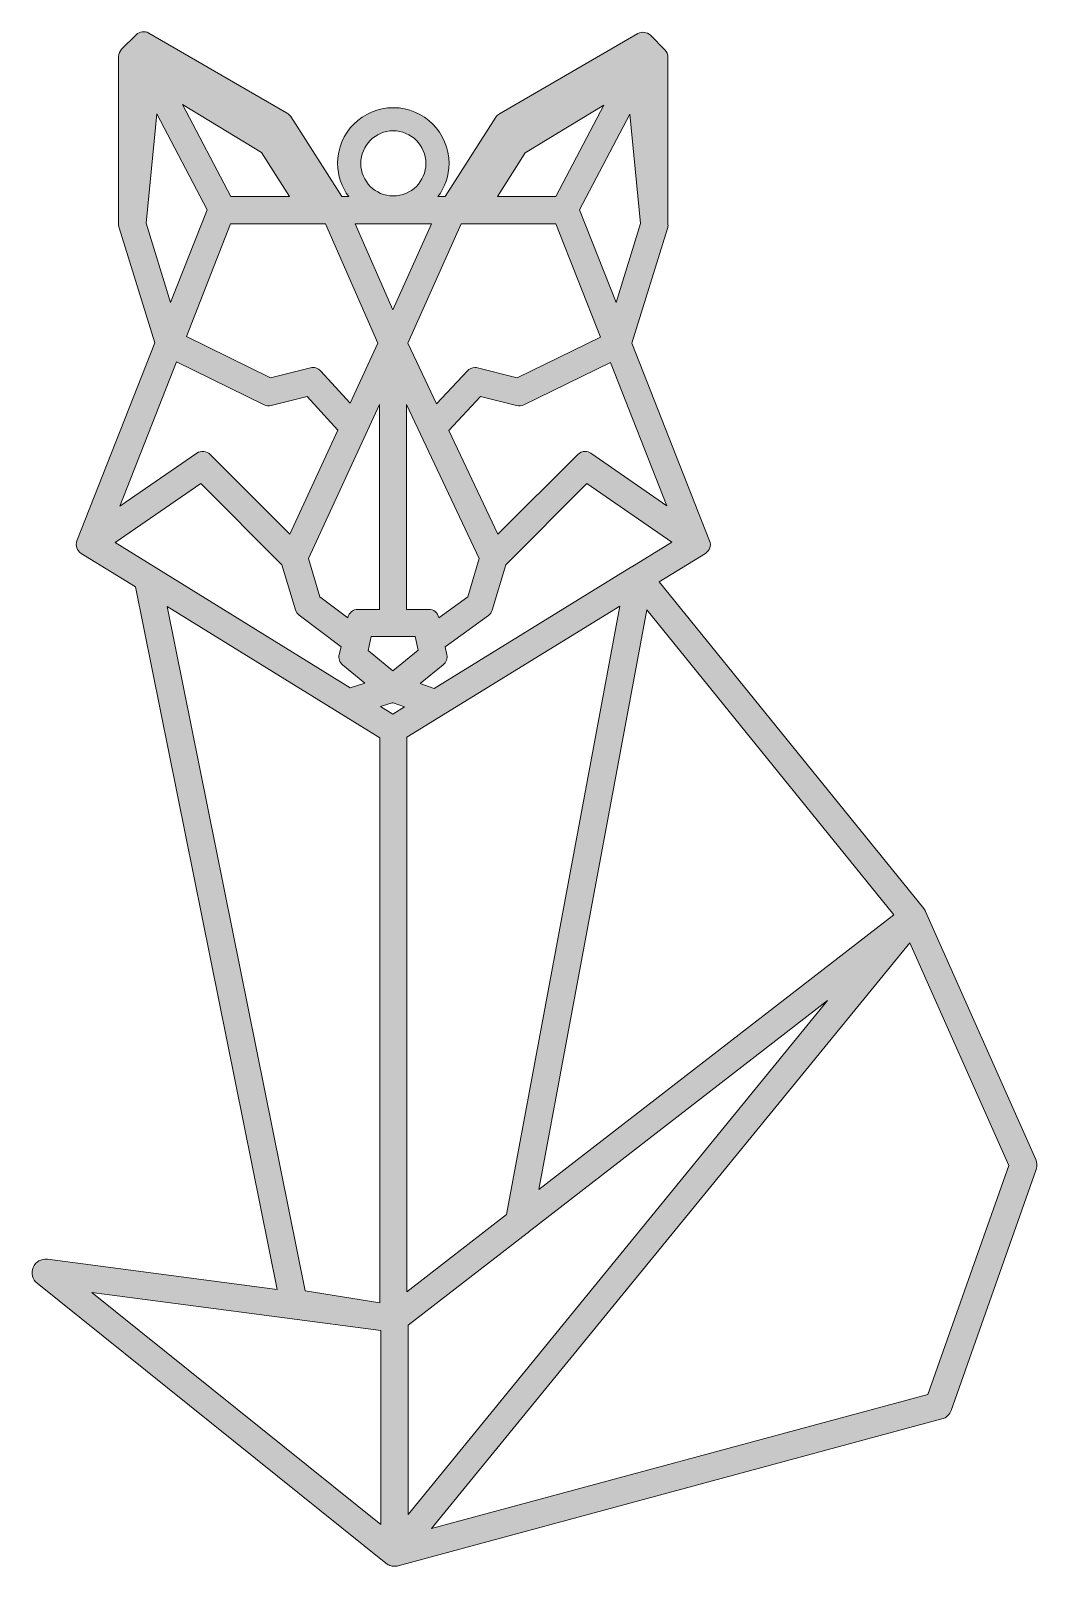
# Model space of a CAD drawing. Extents: x 5 to 4381, y -984 to -15.
# Drawn here: x 4196.9 to 4381.3, y -465.7 to -184.3 of the extents above; entities that cross this region are included whole.
import ezdxf

# ---------------------------------------------------------------- set-up
doc = ezdxf.new("R2010")
doc.units = 0
doc.header["$MEASUREMENT"] = 0
doc.layers.add('Layer 1', color=7, linetype='Continuous')

msp = doc.modelspace()

# ---------------------------------------------------------------- hatches: boundary and pattern name
at = {"layer": 'Layer 1', "true_color": 0xd0d1d3}
h = msp.add_hatch(color=254, dxfattribs=at)
h.dxf.hatch_style = 2
edge = h.paths.add_edge_path()
edge.add_spline(control_points=[(4360.82, -345.73), (4360.79, -345.68), (4360.77, -345.64), (4360.75, -345.59), (4360.7, -345.5), (4360.64, -345.41), (4360.58, -345.32), (4360.55, -345.27), (4360.51, -345.22), (4360.48, -345.17), (4360.48, -345.17), (4311.98, -285.35), (4311.98, -285.35), (4311.98, -285.35), (4320.49, -280.11), (4320.49, -280.11), (4321.27, -279.63), (4321.59, -278.66), (4321.26, -277.81), (4321.26, -277.81), (4307.02, -241.57), (4307.02, -241.57), (4307.02, -241.57), (4313.55, -220.58), (4313.55, -220.58), (4313.62, -220.34), (4313.65, -220.09), (4313.62, -219.84), (4313.62, -219.84), (4313.62, -189.2), (4313.62, -189.2), (4313.62, -188.7), (4313.42, -188.22), (4313.07, -187.86), (4313.07, -187.86), (4310.39, -185.19), (4310.39, -185.19), (4309.78, -184.58), (4308.85, -184.46), (4308.1, -184.89), (4308.1, -184.89), (4282.74, -199.57), (4282.74, -199.57), (4282.48, -199.72), (4282.25, -199.94), (4282.09, -200.19), (4282.09, -200.19), (4272.8, -214.75), (4272.8, -214.75), (4272.8, -214.75), (4271.48, -214.75), (4271.48, -214.75), (4272.75, -213.04), (4273.51, -210.94), (4273.51, -208.66), (4273.51, -203.03), (4268.93, -198.45), (4263.3, -198.45), (4257.67, -198.45), (4253.09, -203.03), (4253.09, -208.66), (4253.09, -210.94), (4253.86, -213.04), (4255.13, -214.75), (4255.13, -214.75), (4253.87, -214.75), (4253.87, -214.75), (4253.87, -214.75), (4244.5, -200.08), (4244.5, -200.08), (4244.34, -199.83), (4244.12, -199.61), (4243.85, -199.46), (4243.85, -199.46), (4243.73, -199.39), (4243.73, -199.39), (4243.73, -199.39), (4218.49, -184.78), (4218.49, -184.78), (4217.75, -184.35), (4216.81, -184.47), (4216.21, -185.08), (4216.21, -185.08), (4213.53, -187.76), (4213.53, -187.76), (4213.17, -188.11), (4212.97, -188.59), (4212.97, -189.09), (4212.97, -189.09), (4212.97, -219.78), (4212.97, -219.78), (4212.97, -220.01), (4212.99, -220.28), (4213.05, -220.47), (4213.05, -220.47), (4219.59, -241.52), (4219.59, -241.52), (4219.59, -241.52), (4205.34, -277.81), (4205.34, -277.81), (4205, -278.66), (4205.33, -279.63), (4206.1, -280.11), (4206.1, -280.11), (4216.07, -286.27), (4216.07, -286.27), (4216.07, -286.27), (4242.03, -415), (4242.03, -415), (4242.03, -415), (4199.92, -409.45), (4199.92, -409.45), (4198.82, -409.31), (4197.74, -409.92), (4197.3, -410.94), (4196.87, -411.97), (4197.17, -413.17), (4198.04, -413.86), (4198.04, -413.86), (4261.95, -465.16), (4261.95, -465.16), (4262.1, -465.29), (4262.31, -465.41), (4262.53, -465.51), (4262.55, -465.52), (4262.57, -465.52), (4262.58, -465.53), (4262.58, -465.53), (4262.58, -465.53), (4262.58, -465.53), (4262.59, -465.53), (4262.6, -465.54), (4262.6, -465.54), (4262.64, -465.55), (4262.67, -465.56), (4262.7, -465.58), (4262.96, -465.66), (4263.23, -465.71), (4263.51, -465.71), (4263.73, -465.71), (4263.94, -465.68), (4264.16, -465.62), (4264.16, -465.62), (4363.82, -438.71), (4363.82, -438.71), (4364.61, -438.5), (4365.24, -437.91), (4365.51, -437.14), (4365.51, -437.14), (4381.07, -392.98), (4381.07, -392.98), (4381.28, -392.38), (4381.26, -391.73), (4381, -391.15), (4381, -391.15), (4360.82, -345.73), (4360.82, -345.73)], knot_values=[0, 0, 0, 0, 1, 1, 1, 2, 2, 2, 3, 3, 3, 4, 4, 4, 5, 5, 5, 6, 6, 6, 7, 7, 7, 8, 8, 8, 9, 9, 9, 10, 10, 10, 11, 11, 11, 12, 12, 12, 13, 13, 13, 14, 14, 14, 15, 15, 15, 16, 16, 16, 17, 17, 17, 18, 18, 18, 19, 19, 19, 20, 20, 20, 21, 21, 21, 22, 22, 22, 23, 23, 23, 24, 24, 24, 25, 25, 25, 26, 26, 26, 27, 27, 27, 28, 28, 28, 29, 29, 29, 30, 30, 30, 31, 31, 31, 32, 32, 32, 33, 33, 33, 34, 34, 34, 35, 35, 35, 36, 36, 36, 37, 37, 37, 38, 38, 38, 39, 39, 39, 40, 40, 40, 41, 41, 41, 42, 42, 42, 43, 43, 43, 44, 44, 44, 45, 45, 45, 46, 46, 46, 47, 47, 47, 48, 48, 48, 49, 49, 49, 50, 50, 50, 51, 51, 51, 52, 52, 52, 52], degree=3, periodic=1)
edge = h.paths.add_edge_path()
edge.add_spline(control_points=[(4263.3, -202.69), (4266.59, -202.69), (4269.27, -205.37), (4269.27, -208.66), (4269.27, -211.95), (4266.59, -214.62), (4263.3, -214.62), (4260.01, -214.62), (4257.34, -211.95), (4257.34, -208.66), (4257.34, -205.37), (4260.01, -202.69), (4263.3, -202.69)], knot_values=[0, 0, 0, 0, 1, 1, 1, 2, 2, 2, 3, 3, 3, 4, 4, 4, 4], degree=3, periodic=1)
h.paths.add_polyline_path([(4355.01, -346.33), (4289.96, -396.7), (4309.72, -290.47)])
edge = h.paths.add_edge_path()
edge.add_spline(control_points=[(4306.99, -282.58), (4306.97, -282.59), (4306.96, -282.6), (4306.94, -282.61), (4306.94, -282.61), (4270.77, -304.88), (4270.77, -304.88), (4270.77, -304.88), (4268.21, -303.98), (4268.21, -303.98), (4268.21, -303.98), (4272.45, -300.55), (4272.45, -300.55), (4273.01, -300.1), (4273.26, -299.38), (4273.11, -298.68), (4273.11, -298.68), (4272.8, -297.25), (4272.8, -297.25), (4272.8, -297.25), (4280.72, -291.48), (4280.72, -291.48), (4281.06, -291.24), (4281.3, -290.89), (4281.42, -290.5), (4281.42, -290.5), (4283.92, -282.19), (4283.92, -282.19), (4283.92, -282.19), (4298.78, -267.32), (4298.78, -267.32), (4298.78, -267.32), (4314.31, -278.08), (4314.31, -278.08), (4314.31, -278.08), (4306.99, -282.58), (4306.99, -282.58)], knot_values=[0, 0, 0, 0, 1, 1, 1, 2, 2, 2, 3, 3, 3, 4, 4, 4, 5, 5, 5, 6, 6, 6, 7, 7, 7, 8, 8, 8, 9, 9, 9, 10, 10, 10, 11, 11, 11, 12, 12, 12, 12], degree=3, periodic=1)
h.paths.add_polyline_path([(4270.29, -219.72), (4263.22, -235.5), (4256.31, -219.72)])
h.paths.add_polyline_path([(4259.27, -295.34), (4267.29, -295.34), (4267.84, -297.88), (4263.2, -301.63), (4258.67, -297.91)])
edge = h.paths.add_edge_path()
edge.add_spline(control_points=[(4256.83, -290.37), (4255.96, -290.37), (4255.19, -290.97), (4254.99, -291.83), (4254.99, -291.83), (4254.97, -291.92), (4254.97, -291.92), (4254.97, -291.92), (4249.86, -288.09), (4249.86, -288.09), (4249.86, -288.09), (4247.75, -281.06), (4247.75, -281.06), (4247.75, -281.06), (4260.76, -252.84), (4260.76, -252.84), (4260.76, -252.84), (4260.76, -290.37), (4260.76, -290.37), (4260.76, -290.37), (4256.83, -290.37), (4256.83, -290.37)], knot_values=[0, 0, 0, 0, 1, 1, 1, 2, 2, 2, 3, 3, 3, 4, 4, 4, 5, 5, 5, 6, 6, 6, 7, 7, 7, 7], degree=3, periodic=1)
edge = h.paths.add_edge_path()
edge.add_spline(control_points=[(4265.73, -290.37), (4265.73, -290.37), (4265.73, -252.84), (4265.73, -252.84), (4265.73, -252.84), (4279.06, -281.07), (4279.06, -281.07), (4279.06, -281.07), (4276.96, -288.07), (4276.96, -288.07), (4276.96, -288.07), (4271.64, -291.94), (4271.64, -291.94), (4271.64, -291.94), (4271.62, -291.86), (4271.62, -291.86), (4271.43, -290.99), (4270.66, -290.37), (4269.77, -290.37), (4269.77, -290.37), (4265.73, -290.37), (4265.73, -290.37)], knot_values=[0, 0, 0, 0, 1, 1, 1, 2, 2, 2, 3, 3, 3, 4, 4, 4, 5, 5, 5, 6, 6, 6, 7, 7, 7, 7], degree=3, periodic=1)
edge = h.paths.add_edge_path()
edge.add_spline(control_points=[(4313.39, -271.39), (4313.39, -271.39), (4299.5, -261.76), (4299.5, -261.76), (4299.18, -261.54), (4298.8, -261.43), (4298.43, -261.43), (4297.94, -261.43), (4297.45, -261.61), (4297.09, -261.98), (4297.09, -261.98), (4282.45, -276.61), (4282.45, -276.61), (4282.45, -276.61), (4273.47, -257.58), (4273.47, -257.58), (4273.47, -257.58), (4279.26, -251.39), (4279.26, -251.39), (4279.26, -251.39), (4285.9, -253.04), (4285.9, -253.04), (4286.33, -253.15), (4286.79, -253.11), (4287.19, -252.91), (4287.19, -252.91), (4303.08, -245.13), (4303.08, -245.13), (4303.08, -245.13), (4313.39, -271.39), (4313.39, -271.39)], knot_values=[0, 0, 0, 0, 1, 1, 1, 2, 2, 2, 3, 3, 3, 4, 4, 4, 5, 5, 5, 6, 6, 6, 7, 7, 7, 8, 8, 8, 9, 9, 9, 10, 10, 10, 10], degree=3, periodic=1)
h.paths.add_polyline_path([(4308.61, -219.7), (4304.11, -234.17), (4297.43, -217.15), (4306.63, -199.62)])
h.paths.add_polyline_path([(4287.43, -206.75), (4301.86, -198), (4293.07, -214.75), (4282.39, -214.75)])
edge = h.paths.add_edge_path()
edge.add_spline(control_points=[(4275.75, -219.72), (4275.75, -219.72), (4293.09, -219.72), (4293.09, -219.72), (4293.09, -219.72), (4301.25, -240.49), (4301.25, -240.49), (4301.25, -240.49), (4286.01, -247.95), (4286.01, -247.95), (4286.01, -247.95), (4278.71, -246.12), (4278.71, -246.12), (4278.56, -246.08), (4278.4, -246.06), (4278.25, -246.06), (4277.73, -246.06), (4277.23, -246.27), (4276.87, -246.66), (4276.87, -246.66), (4271.19, -252.73), (4271.19, -252.73), (4271.19, -252.73), (4265.93, -241.61), (4265.93, -241.61), (4265.93, -241.61), (4275.75, -219.72), (4275.75, -219.72)], knot_values=[0, 0, 0, 0, 1, 1, 1, 2, 2, 2, 3, 3, 3, 4, 4, 4, 5, 5, 5, 6, 6, 6, 7, 7, 7, 8, 8, 8, 9, 9, 9, 9], degree=3, periodic=1)
edge = h.paths.add_edge_path()
edge.add_spline(control_points=[(4250.88, -219.72), (4250.88, -219.72), (4260.46, -241.61), (4260.46, -241.61), (4260.46, -241.61), (4255.38, -252.62), (4255.38, -252.62), (4255.38, -252.62), (4249.97, -246.68), (4249.97, -246.68), (4249.5, -246.16), (4248.79, -245.95), (4248.11, -246.12), (4248.11, -246.12), (4240.8, -247.95), (4240.8, -247.95), (4240.8, -247.95), (4225.38, -240.4), (4225.38, -240.4), (4225.38, -240.4), (4233.5, -219.72), (4233.5, -219.72), (4233.5, -219.72), (4250.88, -219.72), (4250.88, -219.72)], knot_values=[0, 0, 0, 0, 1, 1, 1, 2, 2, 2, 3, 3, 3, 4, 4, 4, 5, 5, 5, 6, 6, 6, 7, 7, 7, 8, 8, 8, 8], degree=3, periodic=1)
h.paths.add_polyline_path([(4239.17, -206.64), (4244.28, -214.75), (4233.53, -214.75), (4224.65, -197.84)])
h.paths.add_polyline_path([(4217.99, -219.59), (4219.96, -199.6), (4229.17, -217.15), (4222.5, -234.12)])
edge = h.paths.add_edge_path()
edge.add_spline(control_points=[(4223.56, -245.04), (4223.56, -245.04), (4239.63, -252.91), (4239.63, -252.91), (4240.03, -253.11), (4240.48, -253.15), (4240.92, -253.04), (4240.92, -253.04), (4247.53, -251.39), (4247.53, -251.39), (4247.53, -251.39), (4253.12, -257.52), (4253.12, -257.52), (4253.12, -257.52), (4244.34, -276.59), (4244.34, -276.59), (4244.34, -276.59), (4229.73, -261.98), (4229.73, -261.98), (4229.08, -261.34), (4228.07, -261.24), (4227.32, -261.76), (4227.32, -261.76), (4213.17, -271.47), (4213.17, -271.47), (4213.17, -271.47), (4223.56, -245.04), (4223.56, -245.04)], knot_values=[0, 0, 0, 0, 1, 1, 1, 2, 2, 2, 3, 3, 3, 4, 4, 4, 5, 5, 5, 6, 6, 6, 7, 7, 7, 8, 8, 8, 9, 9, 9, 9], degree=3, periodic=1)
edge = h.paths.add_edge_path()
edge.add_spline(control_points=[(4212.31, -278.1), (4212.31, -278.1), (4228.02, -267.31), (4228.02, -267.31), (4228.02, -267.31), (4242.9, -282.19), (4242.9, -282.19), (4242.9, -282.19), (4245.39, -290.49), (4245.39, -290.49), (4245.51, -290.88), (4245.74, -291.22), (4246.07, -291.46), (4246.07, -291.46), (4253.72, -297.21), (4253.72, -297.21), (4253.72, -297.21), (4253.38, -298.64), (4253.38, -298.64), (4253.22, -299.34), (4253.46, -300.08), (4254.02, -300.54), (4254.02, -300.54), (4258.1, -303.88), (4258.1, -303.88), (4258.1, -303.88), (4255.42, -304.75), (4255.42, -304.75), (4255.42, -304.75), (4212.31, -278.1), (4212.31, -278.1)], knot_values=[0, 0, 0, 0, 1, 1, 1, 2, 2, 2, 3, 3, 3, 4, 4, 4, 5, 5, 5, 6, 6, 6, 7, 7, 7, 8, 8, 8, 9, 9, 9, 10, 10, 10, 10], degree=3, periodic=1)
h.paths.add_polyline_path([(4221.87, -289.86), (4260.81, -313.93), (4260.81, -417.41), (4247.16, -415.23)])
h.paths.add_polyline_path([(4261.02, -458.04), (4208.08, -415.55), (4261.02, -422.51)])
edge = h.paths.add_edge_path()
edge.add_spline(control_points=[(4263.19, -309.55), (4263.19, -309.55), (4260.97, -308.18), (4260.97, -308.18), (4260.97, -308.18), (4263.06, -307.5), (4263.06, -307.5), (4263.13, -307.5), (4263.19, -307.5), (4263.25, -307.5), (4263.25, -307.5), (4265.32, -308.24), (4265.32, -308.24), (4265.32, -308.24), (4263.19, -309.55), (4263.19, -309.55)], knot_values=[0, 0, 0, 0, 1, 1, 1, 2, 2, 2, 3, 3, 3, 4, 4, 4, 5, 5, 5, 5], degree=3, periodic=1)
h.paths.add_polyline_path([(4265.79, -313.79), (4304.79, -289.78), (4284.05, -401.28), (4265.79, -415.42)])
edge = h.paths.add_edge_path()
edge.add_spline(control_points=[(4266, -421.55), (4266, -421.55), (4287.83, -404.7), (4287.83, -404.7), (4287.96, -404.6), (4288.08, -404.49), (4288.19, -404.37), (4288.19, -404.37), (4342.85, -362.04), (4342.85, -362.04), (4342.85, -362.04), (4266, -456.24), (4266, -456.24), (4266, -456.24), (4266, -421.55), (4266, -421.55)], knot_values=[0, 0, 0, 0, 1, 1, 1, 2, 2, 2, 3, 3, 3, 4, 4, 4, 5, 5, 5, 5], degree=3, periodic=1)
h.paths.add_polyline_path([(4361.26, -434.25), (4270.32, -458.81), (4357.91, -351.45), (4376.05, -392.26)])

# ---------------------------------------------------------------- linework, layer by layer
at = {"layer": 'Layer 1', "lineweight": 0}
for points in [[(4217.99, -219.59), (4219.96, -199.6), (4229.17, -217.15), (4222.5, -234.12), (4217.99, -219.59)], [(4239.17, -206.64), (4244.28, -214.75), (4233.53, -214.75), (4224.65, -197.84), (4239.17, -206.64)], [(4287.43, -206.75), (4301.86, -198), (4293.07, -214.75), (4282.39, -214.75), (4287.43, -206.75)], [(4308.61, -219.7), (4304.11, -234.17), (4297.43, -217.15), (4306.63, -199.62), (4308.61, -219.7)], [(4270.29, -219.72), (4263.22, -235.5), (4256.31, -219.72), (4270.29, -219.72)], [(4265.79, -313.79), (4304.79, -289.78), (4284.05, -401.28), (4265.79, -415.42), (4265.79, -313.79)], [(4221.87, -289.86), (4260.81, -313.93), (4260.81, -417.41), (4247.16, -415.23), (4221.87, -289.86)], [(4355.01, -346.33), (4289.96, -396.7), (4309.72, -290.47), (4355.01, -346.33)], [(4259.27, -295.34), (4267.29, -295.34), (4267.84, -297.88), (4263.2, -301.63), (4258.67, -297.91), (4259.27, -295.34)], [(4361.26, -434.25), (4270.32, -458.81), (4357.91, -351.45), (4376.05, -392.26), (4361.26, -434.25)], [(4261.02, -458.04), (4208.08, -415.55), (4261.02, -422.51), (4261.02, -458.04)]]:
    msp.add_lwpolyline(points, dxfattribs=at)
for points, knots in [([(4360.82, -345.73), (4360.79, -345.68), (4360.77, -345.64), (4360.75, -345.59), (4360.7, -345.5), (4360.64, -345.41), (4360.58, -345.32), (4360.55, -345.27), (4360.51, -345.22), (4360.48, -345.17), (4360.48, -345.17), (4311.98, -285.35), (4311.98, -285.35), (4311.98, -285.35), (4320.49, -280.11), (4320.49, -280.11), (4321.27, -279.63), (4321.59, -278.66), (4321.26, -277.81), (4321.26, -277.81), (4307.02, -241.57), (4307.02, -241.57), (4307.02, -241.57), (4313.55, -220.58), (4313.55, -220.58), (4313.62, -220.34), (4313.65, -220.09), (4313.62, -219.84), (4313.62, -219.84), (4313.62, -189.2), (4313.62, -189.2), (4313.62, -188.7), (4313.42, -188.22), (4313.07, -187.86), (4313.07, -187.86), (4310.39, -185.19), (4310.39, -185.19), (4309.78, -184.58), (4308.85, -184.46), (4308.1, -184.89), (4308.1, -184.89), (4282.74, -199.57), (4282.74, -199.57), (4282.48, -199.72), (4282.25, -199.94), (4282.09, -200.19), (4282.09, -200.19), (4272.8, -214.75), (4272.8, -214.75), (4272.8, -214.75), (4271.48, -214.75), (4271.48, -214.75), (4272.75, -213.04), (4273.51, -210.94), (4273.51, -208.66), (4273.51, -203.03), (4268.93, -198.45), (4263.3, -198.45), (4257.67, -198.45), (4253.09, -203.03), (4253.09, -208.66), (4253.09, -210.94), (4253.86, -213.04), (4255.13, -214.75), (4255.13, -214.75), (4253.87, -214.75), (4253.87, -214.75), (4253.87, -214.75), (4244.5, -200.08), (4244.5, -200.08), (4244.34, -199.83), (4244.12, -199.61), (4243.85, -199.46), (4243.85, -199.46), (4243.73, -199.39), (4243.73, -199.39), (4243.73, -199.39), (4218.49, -184.78), (4218.49, -184.78), (4217.75, -184.35), (4216.81, -184.47), (4216.21, -185.08), (4216.21, -185.08), (4213.53, -187.76), (4213.53, -187.76), (4213.17, -188.11), (4212.97, -188.59), (4212.97, -189.09), (4212.97, -189.09), (4212.97, -219.78), (4212.97, -219.78), (4212.97, -220.01), (4212.99, -220.28), (4213.05, -220.47), (4213.05, -220.47), (4219.59, -241.52), (4219.59, -241.52), (4219.59, -241.52), (4205.34, -277.81), (4205.34, -277.81), (4205, -278.66), (4205.33, -279.63), (4206.1, -280.11), (4206.1, -280.11), (4216.07, -286.27), (4216.07, -286.27), (4216.07, -286.27), (4242.03, -415), (4242.03, -415), (4242.03, -415), (4199.92, -409.45), (4199.92, -409.45), (4198.82, -409.31), (4197.74, -409.92), (4197.3, -410.94), (4196.87, -411.97), (4197.17, -413.17), (4198.04, -413.86), (4198.04, -413.86), (4261.95, -465.16), (4261.95, -465.16), (4262.1, -465.29), (4262.31, -465.41), (4262.53, -465.51), (4262.55, -465.52), (4262.57, -465.52), (4262.58, -465.53), (4262.58, -465.53), (4262.58, -465.53), (4262.58, -465.53), (4262.59, -465.53), (4262.6, -465.54), (4262.6, -465.54), (4262.64, -465.55), (4262.67, -465.56), (4262.7, -465.58), (4262.96, -465.66), (4263.23, -465.71), (4263.51, -465.71), (4263.73, -465.71), (4263.94, -465.68), (4264.16, -465.62), (4264.16, -465.62), (4363.82, -438.71), (4363.82, -438.71), (4364.61, -438.5), (4365.24, -437.91), (4365.51, -437.14), (4365.51, -437.14), (4381.07, -392.98), (4381.07, -392.98), (4381.28, -392.38), (4381.26, -391.73), (4381, -391.15), (4381, -391.15), (4360.82, -345.73), (4360.82, -345.73)], [0, 0, 0, 0, 1, 1, 1, 2, 2, 2, 3, 3, 3, 4, 4, 4, 5, 5, 5, 6, 6, 6, 7, 7, 7, 8, 8, 8, 9, 9, 9, 10, 10, 10, 11, 11, 11, 12, 12, 12, 13, 13, 13, 14, 14, 14, 15, 15, 15, 16, 16, 16, 17, 17, 17, 18, 18, 18, 19, 19, 19, 20, 20, 20, 21, 21, 21, 22, 22, 22, 23, 23, 23, 24, 24, 24, 25, 25, 25, 26, 26, 26, 27, 27, 27, 28, 28, 28, 29, 29, 29, 30, 30, 30, 31, 31, 31, 32, 32, 32, 33, 33, 33, 34, 34, 34, 35, 35, 35, 36, 36, 36, 37, 37, 37, 38, 38, 38, 39, 39, 39, 40, 40, 40, 41, 41, 41, 42, 42, 42, 43, 43, 43, 44, 44, 44, 45, 45, 45, 46, 46, 46, 47, 47, 47, 48, 48, 48, 49, 49, 49, 50, 50, 50, 51, 51, 51, 52, 52, 52, 52]), ([(4263.3, -202.69), (4266.59, -202.69), (4269.27, -205.37), (4269.27, -208.66), (4269.27, -211.95), (4266.59, -214.62), (4263.3, -214.62), (4260.01, -214.62), (4257.34, -211.95), (4257.34, -208.66), (4257.34, -205.37), (4260.01, -202.69), (4263.3, -202.69)], [0, 0, 0, 0, 1, 1, 1, 2, 2, 2, 3, 3, 3, 4, 4, 4, 4]), ([(4250.88, -219.72), (4250.88, -219.72), (4260.46, -241.61), (4260.46, -241.61), (4260.46, -241.61), (4255.38, -252.62), (4255.38, -252.62), (4255.38, -252.62), (4249.97, -246.68), (4249.97, -246.68), (4249.5, -246.16), (4248.79, -245.95), (4248.11, -246.12), (4248.11, -246.12), (4240.8, -247.95), (4240.8, -247.95), (4240.8, -247.95), (4225.38, -240.4), (4225.38, -240.4), (4225.38, -240.4), (4233.5, -219.72), (4233.5, -219.72), (4233.5, -219.72), (4250.88, -219.72), (4250.88, -219.72)], [0, 0, 0, 0, 1, 1, 1, 2, 2, 2, 3, 3, 3, 4, 4, 4, 5, 5, 5, 6, 6, 6, 7, 7, 7, 8, 8, 8, 8]), ([(4275.75, -219.72), (4275.75, -219.72), (4293.09, -219.72), (4293.09, -219.72), (4293.09, -219.72), (4301.25, -240.49), (4301.25, -240.49), (4301.25, -240.49), (4286.01, -247.95), (4286.01, -247.95), (4286.01, -247.95), (4278.71, -246.12), (4278.71, -246.12), (4278.56, -246.08), (4278.4, -246.06), (4278.25, -246.06), (4277.73, -246.06), (4277.23, -246.27), (4276.87, -246.66), (4276.87, -246.66), (4271.19, -252.73), (4271.19, -252.73), (4271.19, -252.73), (4265.93, -241.61), (4265.93, -241.61), (4265.93, -241.61), (4275.75, -219.72), (4275.75, -219.72)], [0, 0, 0, 0, 1, 1, 1, 2, 2, 2, 3, 3, 3, 4, 4, 4, 5, 5, 5, 6, 6, 6, 7, 7, 7, 8, 8, 8, 9, 9, 9, 9]), ([(4223.56, -245.04), (4223.56, -245.04), (4239.63, -252.91), (4239.63, -252.91), (4240.03, -253.11), (4240.48, -253.15), (4240.92, -253.04), (4240.92, -253.04), (4247.53, -251.39), (4247.53, -251.39), (4247.53, -251.39), (4253.12, -257.52), (4253.12, -257.52), (4253.12, -257.52), (4244.34, -276.59), (4244.34, -276.59), (4244.34, -276.59), (4229.73, -261.98), (4229.73, -261.98), (4229.08, -261.34), (4228.07, -261.24), (4227.32, -261.76), (4227.32, -261.76), (4213.17, -271.47), (4213.17, -271.47), (4213.17, -271.47), (4223.56, -245.04), (4223.56, -245.04)], [0, 0, 0, 0, 1, 1, 1, 2, 2, 2, 3, 3, 3, 4, 4, 4, 5, 5, 5, 6, 6, 6, 7, 7, 7, 8, 8, 8, 9, 9, 9, 9]), ([(4313.39, -271.39), (4313.39, -271.39), (4299.5, -261.76), (4299.5, -261.76), (4299.18, -261.54), (4298.8, -261.43), (4298.43, -261.43), (4297.94, -261.43), (4297.45, -261.61), (4297.09, -261.98), (4297.09, -261.98), (4282.45, -276.61), (4282.45, -276.61), (4282.45, -276.61), (4273.47, -257.58), (4273.47, -257.58), (4273.47, -257.58), (4279.26, -251.39), (4279.26, -251.39), (4279.26, -251.39), (4285.9, -253.04), (4285.9, -253.04), (4286.33, -253.15), (4286.79, -253.11), (4287.19, -252.91), (4287.19, -252.91), (4303.08, -245.13), (4303.08, -245.13), (4303.08, -245.13), (4313.39, -271.39), (4313.39, -271.39)], [0, 0, 0, 0, 1, 1, 1, 2, 2, 2, 3, 3, 3, 4, 4, 4, 5, 5, 5, 6, 6, 6, 7, 7, 7, 8, 8, 8, 9, 9, 9, 10, 10, 10, 10]), ([(4256.83, -290.37), (4255.96, -290.37), (4255.19, -290.97), (4254.99, -291.83), (4254.99, -291.83), (4254.97, -291.92), (4254.97, -291.92), (4254.97, -291.92), (4249.86, -288.09), (4249.86, -288.09), (4249.86, -288.09), (4247.75, -281.06), (4247.75, -281.06), (4247.75, -281.06), (4260.76, -252.84), (4260.76, -252.84), (4260.76, -252.84), (4260.76, -290.37), (4260.76, -290.37), (4260.76, -290.37), (4256.83, -290.37), (4256.83, -290.37)], [0, 0, 0, 0, 1, 1, 1, 2, 2, 2, 3, 3, 3, 4, 4, 4, 5, 5, 5, 6, 6, 6, 7, 7, 7, 7]), ([(4265.73, -290.37), (4265.73, -290.37), (4265.73, -252.84), (4265.73, -252.84), (4265.73, -252.84), (4279.06, -281.07), (4279.06, -281.07), (4279.06, -281.07), (4276.96, -288.07), (4276.96, -288.07), (4276.96, -288.07), (4271.64, -291.94), (4271.64, -291.94), (4271.64, -291.94), (4271.62, -291.86), (4271.62, -291.86), (4271.43, -290.99), (4270.66, -290.37), (4269.77, -290.37), (4269.77, -290.37), (4265.73, -290.37), (4265.73, -290.37)], [0, 0, 0, 0, 1, 1, 1, 2, 2, 2, 3, 3, 3, 4, 4, 4, 5, 5, 5, 6, 6, 6, 7, 7, 7, 7]), ([(4212.31, -278.1), (4212.31, -278.1), (4228.02, -267.31), (4228.02, -267.31), (4228.02, -267.31), (4242.9, -282.19), (4242.9, -282.19), (4242.9, -282.19), (4245.39, -290.49), (4245.39, -290.49), (4245.51, -290.88), (4245.74, -291.22), (4246.07, -291.46), (4246.07, -291.46), (4253.72, -297.21), (4253.72, -297.21), (4253.72, -297.21), (4253.38, -298.64), (4253.38, -298.64), (4253.22, -299.34), (4253.46, -300.08), (4254.02, -300.54), (4254.02, -300.54), (4258.1, -303.88), (4258.1, -303.88), (4258.1, -303.88), (4255.42, -304.75), (4255.42, -304.75), (4255.42, -304.75), (4212.31, -278.1), (4212.31, -278.1)], [0, 0, 0, 0, 1, 1, 1, 2, 2, 2, 3, 3, 3, 4, 4, 4, 5, 5, 5, 6, 6, 6, 7, 7, 7, 8, 8, 8, 9, 9, 9, 10, 10, 10, 10]), ([(4306.99, -282.58), (4306.97, -282.59), (4306.96, -282.6), (4306.94, -282.61), (4306.94, -282.61), (4270.77, -304.88), (4270.77, -304.88), (4270.77, -304.88), (4268.21, -303.98), (4268.21, -303.98), (4268.21, -303.98), (4272.45, -300.55), (4272.45, -300.55), (4273.01, -300.1), (4273.26, -299.38), (4273.11, -298.68), (4273.11, -298.68), (4272.8, -297.25), (4272.8, -297.25), (4272.8, -297.25), (4280.72, -291.48), (4280.72, -291.48), (4281.06, -291.24), (4281.3, -290.89), (4281.42, -290.5), (4281.42, -290.5), (4283.92, -282.19), (4283.92, -282.19), (4283.92, -282.19), (4298.78, -267.32), (4298.78, -267.32), (4298.78, -267.32), (4314.31, -278.08), (4314.31, -278.08), (4314.31, -278.08), (4306.99, -282.58), (4306.99, -282.58)], [0, 0, 0, 0, 1, 1, 1, 2, 2, 2, 3, 3, 3, 4, 4, 4, 5, 5, 5, 6, 6, 6, 7, 7, 7, 8, 8, 8, 9, 9, 9, 10, 10, 10, 11, 11, 11, 12, 12, 12, 12]), ([(4263.19, -309.55), (4263.19, -309.55), (4260.97, -308.18), (4260.97, -308.18), (4260.97, -308.18), (4263.06, -307.5), (4263.06, -307.5), (4263.13, -307.5), (4263.19, -307.5), (4263.25, -307.5), (4263.25, -307.5), (4265.32, -308.24), (4265.32, -308.24), (4265.32, -308.24), (4263.19, -309.55), (4263.19, -309.55)], [0, 0, 0, 0, 1, 1, 1, 2, 2, 2, 3, 3, 3, 4, 4, 4, 5, 5, 5, 5]), ([(4266, -421.55), (4266, -421.55), (4287.83, -404.7), (4287.83, -404.7), (4287.96, -404.6), (4288.08, -404.49), (4288.19, -404.37), (4288.19, -404.37), (4342.85, -362.04), (4342.85, -362.04), (4342.85, -362.04), (4266, -456.24), (4266, -456.24), (4266, -456.24), (4266, -421.55), (4266, -421.55)], [0, 0, 0, 0, 1, 1, 1, 2, 2, 2, 3, 3, 3, 4, 4, 4, 5, 5, 5, 5])]:
    msp.add_open_spline(points, degree=3, knots=knots, dxfattribs=at)

doc.saveas('drawing.dxf')
